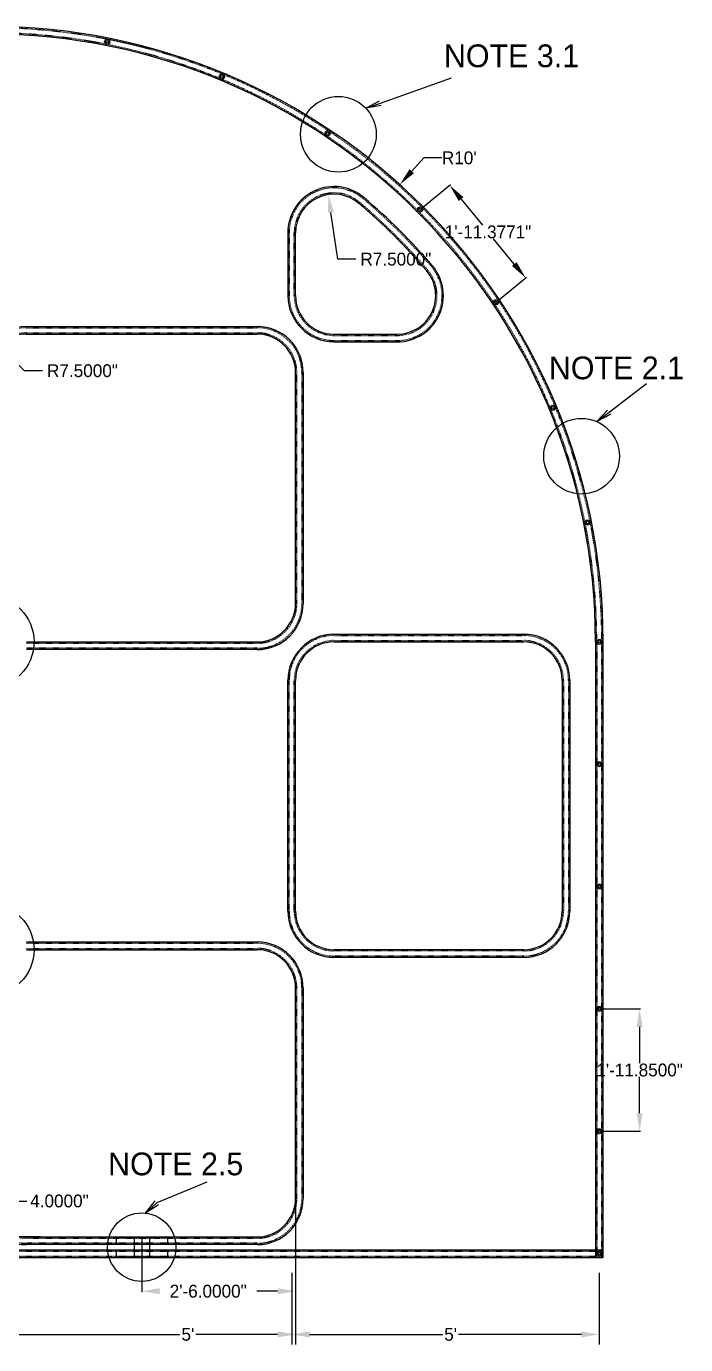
# Model space of a CAD drawing. Header units: inches. Extents: x 1631 to 16634, y 11819 to 13981.
# Drawn here: x 6937.9 to 7066.5, y 13295.9 to 13552.9 of the extents above; entities that cross this region are included whole.
import ezdxf

# ---------------------------------------------------------------- set-up
doc = ezdxf.new("R2010")
doc.units = ezdxf.units.IN
doc.header["$MEASUREMENT"] = 0
doc.linetypes.add('HIDDEN', pattern=[0.375, 0.25, -0.125])
for name, color, linetype in [('DIMENSION', 7, 'Continuous'), ('GROMMET', 7, 'Continuous'), ('STECH', 7, 'HIDDEN'), ('TEXT', 7, 'Continuous'), ('Title Block', 7, 'Continuous'), ('WEBB', 5, 'Continuous')]:
    doc.layers.add(name, color=color, linetype=linetype)
doc.dimstyles.get("Standard").update_dxf_attribs({"dimtxt": 2.5, "dimasz": 3.5, "dimexe": 0.18, "dimexo": 0.0625, "dimgap": 0.09, "dimtad": 0, "dimtih": 1, "dimtoh": 1, "dimdec": 4, "dimzin": 0, "dimdsep": 46, "dimlunit": 3, "dimtxsty": 'Standard', "dimcen": 0.09, "dimadec": 0, "dimazin": 0, "dimtfac": 1, "dimtdec": 4, "dimtofl": 0, "dimtmove": 0, "dimatfit": 3, "dimfxl": 0, "dimtolj": 1, "dimtzin": 0, "dimarcsym": 0})

# ---------------------------------------------------------------- blocks, each defined once
blk = doc.blocks.new('*D110')
at = {"layer": 'DEFPOINTS', "color": 0}
for p in [(6989.63, 13312.88), (7049.63, 13312.88), (7049.63, 13297.88)]:
    blk.add_point(p, dxfattribs=at)
at = {"layer": 'DIMENSION', "color": 0, "lineweight": -2}
for p, q in [((6989.63, 13309.88), (6989.63, 13295.88)), ((7049.63, 13309.88), (7049.63, 13295.88)), ((6993.13, 13297.88), (7019.09, 13297.88)), ((7046.13, 13297.88), (7022.18, 13297.88))]:
    blk.add_line(p, q, dxfattribs=at)
at = {"layer": 'DIMENSION', "color": 0}
for points in [[(6993.13, 13298.47), (6993.13, 13297.3), (6989.63, 13297.88)], [(7046.13, 13298.47), (7046.13, 13297.3), (7049.63, 13297.88)]]:
    blk.add_solid(points, dxfattribs=at)
at = {"layer": 'DIMENSION', "color": 0, "insert": (7020.63, 13297.88), "char_height": 2.5, "attachment_point": 5}
blk.add_mtext("\\A1;5'", dxfattribs=at)
blk = doc.blocks.new('*D111')
at = {"layer": 'DEFPOINTS', "color": 0}
for p in [(6943.61, 13316.88), (6934.5, 13312.88), (6943.61, 13312.88)]:
    blk.add_point(p, dxfattribs=at)
at = {"layer": 'DIMENSION', "color": 0, "lineweight": -2}
for p, q in [((6934.5, 13320.38), (6934.5, 13323.88)), ((6934.5, 13323.88), (6938, 13323.88)), ((6940.61, 13316.88), (6932.5, 13316.88)), ((6940.61, 13312.88), (6932.5, 13312.88)), ((6934.5, 13309.38), (6934.5, 13305.88))]:
    blk.add_line(p, q, dxfattribs=at)
at = {"layer": 'DIMENSION', "color": 0}
for points in [[(6933.92, 13320.38), (6935.09, 13320.38), (6934.5, 13316.88)], [(6933.92, 13309.38), (6935.09, 13309.38), (6934.5, 13312.88)]]:
    blk.add_solid(points, dxfattribs=at)
at = {"layer": 'DIMENSION', "color": 0, "insert": (6944.34, 13323.88), "char_height": 2.5, "attachment_point": 5}
blk.add_mtext('\\A1;4.0000"', dxfattribs=at)
blk = doc.blocks.new('*D112')
at = {"layer": 'DEFPOINTS', "color": 0}
for p in [(6930.38, 13312.88), (6990.38, 13312.88), (6990.38, 13297.88)]:
    blk.add_point(p, dxfattribs=at)
at = {"layer": 'DIMENSION', "color": 0, "lineweight": -2}
for p, q in [((6930.38, 13309.88), (6930.38, 13295.88)), ((6990.38, 13309.88), (6990.38, 13295.88)), ((6933.88, 13297.88), (6967.84, 13297.88)), ((6986.88, 13297.88), (6970.93, 13297.88))]:
    blk.add_line(p, q, dxfattribs=at)
at = {"layer": 'DIMENSION', "color": 0}
for points in [[(6933.88, 13298.47), (6933.88, 13297.3), (6930.38, 13297.88)], [(6986.88, 13298.47), (6986.88, 13297.3), (6990.38, 13297.88)]]:
    blk.add_solid(points, dxfattribs=at)
at = {"layer": 'DIMENSION', "color": 0, "insert": (6969.38, 13297.88), "char_height": 2.5, "attachment_point": 5}
blk.add_mtext("\\A1;5'", dxfattribs=at)
blk = doc.blocks.new('*D116')
at = {"layer": 'DEFPOINTS', "color": 0}
for p in [(6996.78, 13520.08), (6997.88, 13512.66)]:
    blk.add_point(p, dxfattribs=at)
at = {"layer": 'DIMENSION', "color": 0, "lineweight": -2}
for p, q in [((6998.65, 13507.49), (6997.3, 13516.61)), ((7002.15, 13507.49), (6998.65, 13507.49))]:
    blk.add_line(p, q, dxfattribs=at)
at = {"layer": 'DIMENSION', "color": 0}
blk.add_solid([(6997.87, 13516.7), (6996.72, 13516.53), (6996.78, 13520.08)], dxfattribs=at)
at = {"layer": 'DIMENSION', "color": 0, "insert": (7009.95, 13507.49), "char_height": 2.5, "attachment_point": 5}
blk.add_mtext('\\A1;R7.5000"', dxfattribs=at)
blk = doc.blocks.new('*D117')
at = {"layer": 'DEFPOINTS', "color": 0}
for p in [(7010.71, 13522.04), (6930.38, 13432.88)]:
    blk.add_point(p, dxfattribs=at)
at = {"layer": 'DIMENSION', "color": 0, "lineweight": -2}
for p, q in [((7015.39, 13527.24), (7013.05, 13524.64)), ((7018.89, 13527.24), (7015.39, 13527.24)), ((6930.29, 13432.88), (6930.47, 13432.88)), ((6930.38, 13432.79), (6930.38, 13432.97))]:
    blk.add_line(p, q, dxfattribs=at)
at = {"layer": 'DIMENSION', "color": 0}
blk.add_solid([(7012.62, 13525.03), (7013.48, 13524.25), (7010.71, 13522.04)], dxfattribs=at)
at = {"layer": 'DIMENSION', "color": 0, "insert": (7022.31, 13527.24), "char_height": 2.5, "attachment_point": 5}
blk.add_mtext("\\A1;R10'", dxfattribs=at)
blk = doc.blocks.new('_OPEN')
at = {"color": 0, "linetype": 'ByBlock'}
for p, q in [((-1, 0.167), (0, 0)), ((0, 0), (-1, -0.167)), ((0, 0), (-1, 0))]:
    blk.add_line(p, q, dxfattribs=at)
blk = doc.blocks.new('*D118')
at = {"layer": 'DEFPOINTS', "color": 0}
for p in [(6932.58, 13490.69), (6937.88, 13485.38)]:
    blk.add_point(p, dxfattribs=at)
at = {"layer": 'TEXT', "color": 0, "lineweight": -2}
for p, q in [((6937.53, 13485.74), (6935.06, 13488.21)), ((6941.03, 13485.74), (6937.53, 13485.74))]:
    blk.add_line(p, q, dxfattribs=at)
at = {"layer": 'TEXT', "color": 0}
blk.add_solid([(6935.47, 13488.62), (6934.64, 13487.8), (6932.58, 13490.69)], dxfattribs=at)
at = {"layer": 'TEXT', "color": 0, "insert": (6948.83, 13485.74), "char_height": 2.5, "attachment_point": 5}
blk.add_mtext('\\A1;R7.5000"', dxfattribs=at)
blk = doc.blocks.new('*D119')
at = {"layer": 'DEFPOINTS', "color": 0}
for p in [(6990.38, 13337.29), (6960.38, 13313.61), (6960.38, 13306.29)]:
    blk.add_point(p, dxfattribs=at)
at = {"layer": 'TEXT', "color": 0, "lineweight": -2}
for p, q in [((6990.38, 13337.23), (6990.38, 13306.11)), ((6960.38, 13313.55), (6960.38, 13306.11)), ((6963.88, 13306.29), (6963.88, 13306.29)), ((6986.88, 13306.29), (6982.81, 13306.29))]:
    blk.add_line(p, q, dxfattribs=at)
at = {"layer": 'TEXT', "color": 0}
for points in [[(6963.88, 13306.88), (6963.88, 13305.71), (6960.38, 13306.29)], [(6986.88, 13306.88), (6986.88, 13305.71), (6990.38, 13306.29)]]:
    blk.add_solid(points, dxfattribs=at)
at = {"layer": 'TEXT', "color": 0, "insert": (6973.35, 13306.29), "char_height": 2.5, "attachment_point": 5}
blk.add_mtext('\\A1;2\'-6.0000"', dxfattribs=at)
blk = doc.blocks.new('*D131')
at = {"layer": 'DEFPOINTS', "color": 0}
for p in [(7049.63, 13361.33), (7049.63, 13337.48), (7057.49, 13337.48)]:
    blk.add_point(p, dxfattribs=at)
at = {"layer": 'DIMENSION', "color": 0, "lineweight": -2}
for p, q in [((7049.7, 13361.33), (7057.67, 13361.33)), ((7057.49, 13357.83), (7057.49, 13350.75)), ((7057.49, 13340.98), (7057.49, 13348.07)), ((7049.7, 13337.48), (7057.67, 13337.48))]:
    blk.add_line(p, q, dxfattribs=at)
at = {"layer": 'DIMENSION', "color": 0}
for points in [[(7056.91, 13357.83), (7058.08, 13357.83), (7057.49, 13361.33)], [(7056.91, 13340.98), (7058.08, 13340.98), (7057.49, 13337.48)]]:
    blk.add_solid(points, dxfattribs=at)
at = {"layer": 'DIMENSION', "color": 0, "insert": (7057.49, 13349.41), "char_height": 2.5, "attachment_point": 5}
blk.add_mtext('\\A1;1\'-11.8500"', dxfattribs=at)
blk = doc.blocks.new('*D132')
at = {"layer": 'DEFPOINTS', "color": 0}
for p in [(7014.71, 13517.21), (7035.27, 13503.84), (7029.54, 13499.14)]:
    blk.add_point(p, dxfattribs=at)
at = {"layer": 'DIMENSION', "color": 0, "lineweight": -2}
for p, q in [((7014.76, 13517.25), (7020.58, 13522.03)), ((7022.66, 13519.21), (7026.82, 13514.14)), ((7033.05, 13506.55), (7029.02, 13511.46)), ((7029.59, 13499.17), (7035.41, 13503.96))]:
    blk.add_line(p, q, dxfattribs=at)
at = {"layer": 'DIMENSION', "color": 0}
for points in [[(7023.12, 13519.58), (7022.21, 13518.84), (7020.44, 13521.91)], [(7033.51, 13506.92), (7032.6, 13506.18), (7035.27, 13503.84)]]:
    blk.add_solid(points, dxfattribs=at)
at = {"layer": 'DIMENSION', "color": 0, "insert": (7027.92, 13512.8), "char_height": 2.5, "attachment_point": 5}
blk.add_mtext('\\A1;1\'-11.3771"', dxfattribs=at)

msp = doc.modelspace()

# ---------------------------------------------------------------- linework, layer by layer
at = {"layer": 'GROMMET'}
for centre, radius in [((6953.64884, 13549.84213), 0.5), ((6953.64884, 13549.84213), 0.25), ((6976.01932, 13543.05612), 0.5), ((6976.01932, 13543.05612), 0.25), ((6996.63607, 13532.03624), 0.5), ((6996.63607, 13532.03624), 0.25), ((7014.7068, 13517.20597), 0.5), ((7014.7068, 13517.20597), 0.25), ((7029.53707, 13499.13524), 0.5), ((7029.53707, 13499.13524), 0.25), ((7040.55695, 13478.51849), 0.5), ((7040.55695, 13478.51849), 0.25), ((7047.34296, 13456.14801), 0.5), ((7047.34296, 13456.14801), 0.25), ((7049.63432, 13432.88349), 0.5), ((7049.63432, 13432.88349), 0.25), ((7049.63432, 13409.03349), 0.5), ((7049.63432, 13409.03349), 0.25), ((7049.63432, 13385.18349), 0.5), ((7049.63432, 13385.18349), 0.25), ((7049.63432, 13361.33349), 0.5), ((7049.63432, 13361.33349), 0.25), ((7049.63432, 13337.48349), 0.5), ((7049.63432, 13337.48349), 0.25), ((7049.63432, 13313.63349), 0.5), ((7049.63432, 13313.63349), 0.5), ((7049.63432, 13313.63349), 0.25)]:
    msp.add_circle(centre, radius, dxfattribs=at)
at = {"layer": 'STECH', "ltscale": 0.035}
for p, q in [((6989.13432, 13512.65823), (6989.13432, 13500.38349)), ((6990.13432, 13500.38349), (6990.13432, 13512.65823)), ((6937.88432, 13494.13349), (6982.88432, 13494.13349)), ((6937.88432, 13493.13349), (6982.88432, 13493.13349)), ((6997.88432, 13492.63349), (7010.22501, 13492.63349)), ((6997.88432, 13491.63349), (7010.22501, 13491.63349)), ((6990.63432, 13440.38349), (6990.63432, 13485.38349)), ((6991.63432, 13485.38349), (6991.63432, 13440.38349)), ((6997.88432, 13434.13349), (7034.88432, 13434.13349)), ((6937.88432, 13432.63349), (6982.88432, 13432.63349)), ((6982.88432, 13431.63349), (6937.88432, 13431.63349)), ((6997.88432, 13433.13349), (7034.88432, 13433.13349)), ((7049.13432, 13432.88349), (7049.13432, 13312.88349)), ((7050.13432, 13312.88349), (7050.13432, 13432.88349)), ((6989.13432, 13380.38349), (6989.13432, 13425.38349)), ((6990.13432, 13380.38349), (6990.13432, 13425.38349)), ((7042.63432, 13425.38349), (7042.63432, 13380.38349)), ((7043.63432, 13425.38349), (7043.63432, 13380.38349)), ((6937.88432, 13374.13349), (6982.88432, 13374.13349)), ((6937.88432, 13373.13349), (6982.88432, 13373.13349)), ((7034.88432, 13372.63349), (6997.88432, 13372.63349)), ((7034.88432, 13371.63349), (6997.88432, 13371.63349)), ((6990.63432, 13324.38349), (6990.63432, 13365.38349)), ((6991.63432, 13365.38349), (6991.63432, 13324.38349)), ((6937.88432, 13316.63349), (6982.88432, 13316.63349)), ((6982.88432, 13315.63349), (6937.88432, 13315.63349)), ((6930.38432, 13314.13349), (7050.38432, 13314.13349)), ((6930.38432, 13313.13349), (7050.38432, 13313.13349))]:
    msp.add_line(p, q, dxfattribs=at)
for centre, radius, start, end in [((6930.38432, 13432.88349), 119.75, 0, 180), ((6930.38432, 13432.88349), 118.75, 0, 180), ((6997.88432, 13512.65823), 8.75, 49.7542008, 180), ((6997.88432, 13512.65823), 7.75, 49.7542008, 180), ((6927.78594, 13429.84237), 116.25, 40.5528056, 49.7542008), ((6927.78594, 13429.84237), 117.25, 40.5528056, 49.7542008), ((7010.22501, 13500.38349), 8.75, 270, 40.5528056), ((7010.22501, 13500.38349), 7.75, 270, 40.5528056), ((6997.88432, 13500.38349), 8.75, 180, 270), ((6997.88432, 13500.38349), 7.75, 180, 270), ((6937.88432, 13485.38349), 8.75, 90, 180), ((6937.88432, 13485.38349), 7.75, 90, 180), ((6982.88432, 13485.38349), 8.75, 0, 90), ((6982.88432, 13485.38349), 7.75, 0, 90), ((6982.88432, 13440.38349), 8.75, 270, 0), ((6982.88432, 13440.38349), 7.75, 270, 0), ((6997.88432, 13425.38349), 8.75, 90, 180), ((7034.88432, 13425.38349), 8.75, 0, 90), ((6997.88432, 13425.38349), 7.75, 90, 180), ((7034.88432, 13425.38349), 7.75, 0, 90), ((6997.88432, 13380.38349), 8.75, 180, 270), ((6997.88432, 13380.38349), 7.75, 180, 270), ((7034.88432, 13380.38349), 8.75, 270, 0), ((7034.88432, 13380.38349), 7.75, 270, 0), ((6982.88432, 13365.38349), 8.75, 0, 90), ((6982.88432, 13365.38349), 7.75, 0, 90), ((6937.88432, 13324.38349), 8.75, 180, 270), ((6937.88432, 13324.38349), 7.75, 180, 270), ((6982.88432, 13324.38349), 8.75, 270, 0), ((6982.88432, 13324.38349), 7.75, 270, 0)]:
    msp.add_arc(centre, radius, start, end, dxfattribs=at)
at = {"layer": 'TEXT'}
msp.add_line((7051.53959, 13477.66004), (7058.82309, 13483.25914), dxfattribs=at)
at = {"layer": 'TEXT', "ltscale": 0.015}
msp.add_line((6973.10781, 13327.52467), (6963.33414, 13323.52995), dxfattribs=at)
at = {"layer": 'Title Block'}
msp.add_line((7006.92819, 13537.91281), (7020.78001, 13542.83658), dxfattribs=at)
for centre in [(6998.73868, 13531.83851), (7046.1631, 13469.08969)]:
    msp.add_circle(centre, 7.37842, dxfattribs=at)
at = {"layer": 'Title Block', "ltscale": 0.6}
for centre in [(6930.38432, 13432.88349), (6930.38432, 13372.88349)]:
    msp.add_circle(centre, 9.00193, dxfattribs=at)
at = {"layer": 'Title Block', "ltscale": 0.8}
msp.add_circle((6960.38432, 13314.88349), 6.67297, dxfattribs=at)
at = {"layer": 'WEBB'}
for p, q in [((6988.88432, 13512.65823), (6988.88432, 13500.38349)), ((6990.38432, 13500.38349), (6990.38432, 13512.65823)), ((6937.88432, 13494.38349), (6982.88432, 13494.38349)), ((6937.88432, 13492.88349), (6982.88432, 13492.88349)), ((6997.88432, 13492.88349), (7010.22501, 13492.88349)), ((6997.88432, 13491.38349), (7010.22501, 13491.38349)), ((6990.38432, 13440.38349), (6990.38432, 13485.38349)), ((6991.88432, 13485.38349), (6991.88432, 13440.38349)), ((6997.88432, 13434.38349), (7034.88432, 13434.38349)), ((6937.88432, 13432.88349), (6982.88432, 13432.88349)), ((6982.88432, 13431.38349), (6937.88432, 13431.38349)), ((6997.88432, 13432.88349), (7034.88432, 13432.88349)), ((7048.88432, 13432.88349), (7048.88432, 13312.88349)), ((7050.38432, 13312.88349), (7050.38432, 13432.88349)), ((6988.88432, 13380.38349), (6988.88432, 13425.38349)), ((6990.38432, 13380.38349), (6990.38432, 13425.38349)), ((7042.38432, 13425.38349), (7042.38432, 13380.38349)), ((7043.88432, 13425.38349), (7043.88432, 13380.38349)), ((6937.88432, 13374.38349), (6982.88432, 13374.38349)), ((6937.88432, 13372.88349), (6982.88432, 13372.88349)), ((7034.88432, 13372.88349), (6997.88432, 13372.88349)), ((7034.88432, 13371.38349), (6997.88432, 13371.38349)), ((6990.38432, 13324.38349), (6990.38432, 13365.38349)), ((6991.88432, 13365.38349), (6991.88432, 13324.38349)), ((6937.88432, 13316.88349), (6955.38432, 13316.88349)), ((6955.38432, 13315.38349), (6937.88432, 13315.38349)), ((6955.38432, 13316.88349), (6960.38432, 13316.88349)), ((6955.38432, 13316.83349), (6960.38432, 13316.83349)), ((6960.38432, 13315.43349), (6955.38432, 13315.43349)), ((6960.38432, 13315.38349), (6955.38432, 13315.38349)), ((6958.88432, 13316.88349), (6958.88432, 13312.88349)), ((6960.38432, 13316.88349), (6960.38432, 13312.88349)), ((6960.38432, 13316.88349), (6965.38432, 13316.88349)), ((6960.38432, 13316.83349), (6965.38432, 13316.83349)), ((6965.38432, 13315.43349), (6960.38432, 13315.43349)), ((6965.38432, 13315.38349), (6960.38432, 13315.38349)), ((6961.88432, 13316.88349), (6961.88432, 13312.88349)), ((6965.38432, 13316.88349), (6982.88432, 13316.88349)), ((6982.88432, 13315.38349), (6965.38432, 13315.38349)), ((6930.38432, 13314.38349), (7050.38432, 13314.38349)), ((6930.38432, 13312.88349), (7050.38432, 13312.88349)), ((6955.38432, 13314.33349), (6960.38432, 13314.33349)), ((6960.38432, 13312.93349), (6955.38432, 13312.93349)), ((6960.38432, 13314.33349), (6965.38432, 13314.33349)), ((6965.38432, 13312.93349), (6960.38432, 13312.93349))]:
    msp.add_line(p, q, dxfattribs=at)
at = {"layer": 'WEBB', "ltscale": 0.8}
for p, q in [((6955.38432, 13316.88349), (6955.38432, 13315.38349)), ((6965.38432, 13316.88349), (6965.38432, 13315.38349)), ((6955.38432, 13314.38349), (6955.38432, 13312.88349)), ((6965.38432, 13314.38349), (6965.38432, 13312.88349))]:
    msp.add_line(p, q, dxfattribs=at)
at = {"layer": 'WEBB'}
for centre, radius, start, end in [((6930.38432, 13432.88349), 120, 0, 180), ((6930.38432, 13432.88349), 118.5, 0, 180), ((6997.88432, 13512.65823), 9, 49.7542008, 180), ((6997.88432, 13512.65823), 7.5, 49.7542008, 180), ((6927.78594, 13429.84237), 116, 40.5528056, 49.7542008), ((6927.78594, 13429.84237), 117.5, 40.5528056, 49.7542008), ((7010.22501, 13500.38349), 9, 270, 40.5528056), ((7010.22501, 13500.38349), 7.5, 270, 40.5528056), ((6997.88432, 13500.38349), 9, 180, 270), ((6997.88432, 13500.38349), 7.5, 180, 270), ((6937.88432, 13485.38349), 9, 90, 180), ((6937.88432, 13485.38349), 7.5, 90, 180), ((6982.88432, 13485.38349), 9, 0, 90), ((6982.88432, 13485.38349), 7.5, 0, 90), ((6982.88432, 13440.38349), 9, 270, 0), ((6982.88432, 13440.38349), 7.5, 270, 0), ((6997.88432, 13425.38349), 9, 90, 180), ((7034.88432, 13425.38349), 9, 0, 90), ((6997.88432, 13425.38349), 7.5, 90, 180), ((7034.88432, 13425.38349), 7.5, 0, 90), ((6997.88432, 13380.38349), 9, 180, 270), ((6997.88432, 13380.38349), 7.5, 180, 270), ((7034.88432, 13380.38349), 9, 270, 0), ((7034.88432, 13380.38349), 7.5, 270, 0), ((6982.88432, 13365.38349), 9, 0, 90), ((6982.88432, 13365.38349), 7.5, 0, 90), ((6937.88432, 13324.38349), 9, 180, 270), ((6937.88432, 13324.38349), 7.5, 180, 270), ((6982.88432, 13324.38349), 7.5, 270, 0), ((6982.88432, 13324.38349), 9, 270, 0)]:
    msp.add_arc(centre, radius, start, end, dxfattribs=at)

# ---------------------------------------------------------------- block references
at = {"layer": 'DIMENSION', "ltscale": 0.015, "yscale": 3, "zscale": 3}
for p, xscale, rotation in [((7004.10249, 13536.90512), 2.999999999999609, 199.6272061243028), ((7049.16126, 13475.8315), 2.999999999999756, 217.554249342354), ((6961.10981, 13321.51691), 3.000000000000073, 222.1455131655989)]:
    msp.add_blockref('_OPEN', p, dxfattribs=dict(at, xscale=xscale, rotation=rotation))

# ---------------------------------------------------------------- texts
at = {"layer": 'TEXT'}
for s, p in [('NOTE 3.1', (7019.32159, 13544.92529)), ('NOTE 2.1', (7039.78987, 13484.08583)), ('NOTE 2.5', (6953.82426, 13328.89897))]:
    msp.add_text(s, height=4.4353, dxfattribs=at).set_placement(p)

# ---------------------------------------------------------------- dimensions: what is measured, and where the dimension line sits
at = {"layer": 'DIMENSION', "ltscale": 0.8}
dim = msp.add_radius_dim(center=(6930.38432, 13432.88349), mpoint=(7010.7059, 13522.03753), dimstyle='Standard', override={"dimscale": 1, "dimtxt": 2.5, "dimexe": 2, "dimexo": 3, "dimdle": 2}, dxfattribs=at)
dim.commit()
dim.dimension.update_dxf_attribs({"geometry": '*D117', "text_midpoint": (7022.31466, 13527.23819)})
at = {"layer": 'DIMENSION'}
for base, p1, p2, angle, override, picture, middle, dimtype in [((7035.27462, 13503.84393), (7014.7068, 13517.20597), (7029.53707, 13499.13524), 309.375, {"dimtxt": 2.5}, '*D132', (7027.92204, 13512.80308), 161), ((6934.50383, 13312.88349), (6943.61321, 13316.88349), (6943.61321, 13312.88349), 90, {"dimscale": 1, "dimtxt": 2.5, "dimexe": 2, "dimexo": 3, "dimdle": 2}, '*D111', (6944.34383, 13323.88349), 160)]:
    dim = msp.add_linear_dim(base=base, p1=p1, p2=p2, angle=angle, dimstyle='Standard', override=override, dxfattribs=at)
    dim.commit()
    dim.dimension.update_dxf_attribs({"geometry": picture, "text_midpoint": middle, "dimtype": dimtype})
dim = msp.add_radius_dim(center=(6997.88432, 13512.65823), mpoint=(6996.7831, 13520.07694), dimstyle='Standard', override={"dimscale": 1, "dimtxt": 2.5, "dimexe": 2, "dimexo": 3, "dimdle": 2, "dimtmove": 1}, dxfattribs=at)
dim.commit()
dim.dimension.update_dxf_attribs({"geometry": '*D116', "text_midpoint": (6998.65166, 13507.48878), "dimtype": 164})
dim = msp.add_linear_dim(base=(7057.49434, 13337.48349), p1=(7049.63432, 13361.33349), p2=(7049.63432, 13337.48349), angle=90, dimstyle='Standard', override={"dimtxt": 2.5}, dxfattribs=at)
dim.commit()
dim.dimension.update_dxf_attribs({"geometry": '*D131', "text_midpoint": (7057.49434, 13349.40849)})
for base, p1, p2, picture, middle in [((6990.38432, 13297.88349), (6930.38432, 13312.88349), (6990.38432, 13312.88349), '*D112', (6969.38432, 13297.88349)), ((7049.63432, 13297.88349), (6989.63432, 13312.88349), (7049.63432, 13312.88349), '*D110', (7020.63432, 13297.88349))]:
    dim = msp.add_linear_dim(base=base, p1=p1, p2=p2, dimstyle='Standard', override={"dimscale": 1, "dimtxt": 2.5, "dimexe": 2, "dimexo": 3, "dimdle": 2}, dxfattribs=at)
    dim.commit()
    dim.dimension.update_dxf_attribs({"geometry": picture, "text_midpoint": middle, "dimtype": 160})
at = {"layer": 'TEXT', "ltscale": 0.015}
dim = msp.add_radius_dim(center=(6937.88432, 13485.38349), mpoint=(6932.58102, 13490.68679), dimstyle='Standard', override={"dimscale": 1, "dimtxt": 2.5, "dimtmove": 1}, dxfattribs=at)
dim.commit()
dim.dimension.update_dxf_attribs({"geometry": '*D118', "text_midpoint": (6937.53076, 13485.73704), "dimtype": 164})
dim = msp.add_linear_dim(base=(6960.38432, 13306.29459), p1=(6990.38432, 13337.28976), p2=(6960.38432, 13313.61418), dimstyle='Standard', override={"dimscale": 1, "dimtxt": 2.5}, dxfattribs=at)
dim.commit()
dim.dimension.update_dxf_attribs({"geometry": '*D119', "text_midpoint": (6973.34995, 13306.29459), "dimtype": 160})

doc.saveas('drawing.dxf')
